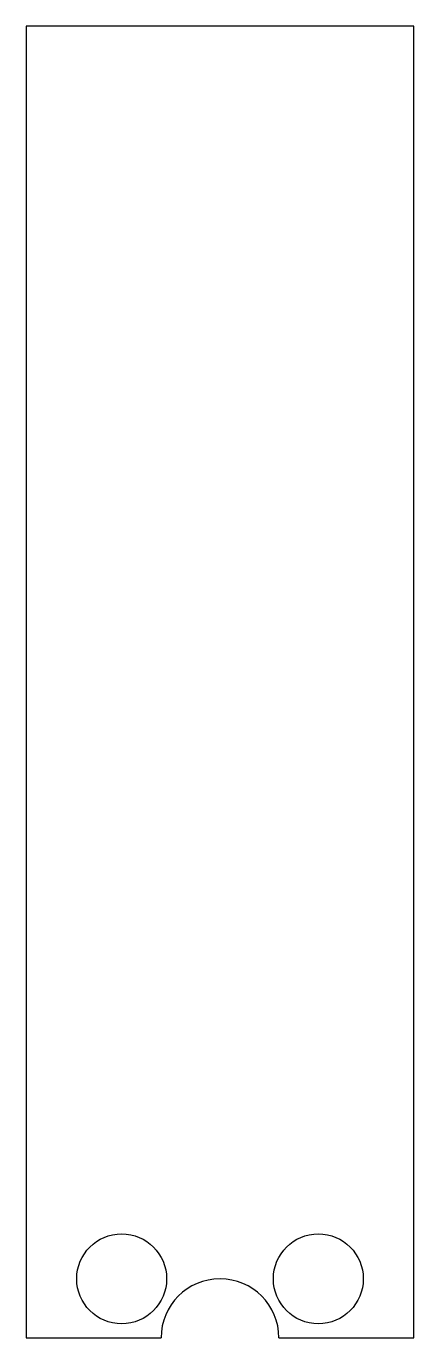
# Model space of a CAD drawing. Header units: millimetres. Extents: x 38.2 to 64.5, y 131 to 220.
import ezdxf

# ---------------------------------------------------------------- set-up
doc = ezdxf.new("R2010")
doc.units = ezdxf.units.MM

msp = doc.modelspace()

# ---------------------------------------------------------------- linework, layer by layer
for p, q in [((64.55, 220, 32.5), (38.25, 220, 32.5)), ((38.25, 220, 32.5), (38.25, 131, 32.5)), ((64.55, 131, 32.5), (64.55, 220, 32.5)), ((38.25, 131, 32.5), (47.4, 131, 32.5)), ((55.4, 131, 32.5), (64.55, 131, 32.5))]:
    msp.add_line(p, q)
for centre in [(44.725, 135, 32.5), (58.075, 135, 32.5)]:
    msp.add_circle(centre, 3.05)
msp.add_arc((51.4, 131, 32.5), 4, 0, 180)

doc.saveas('drawing.dxf')
